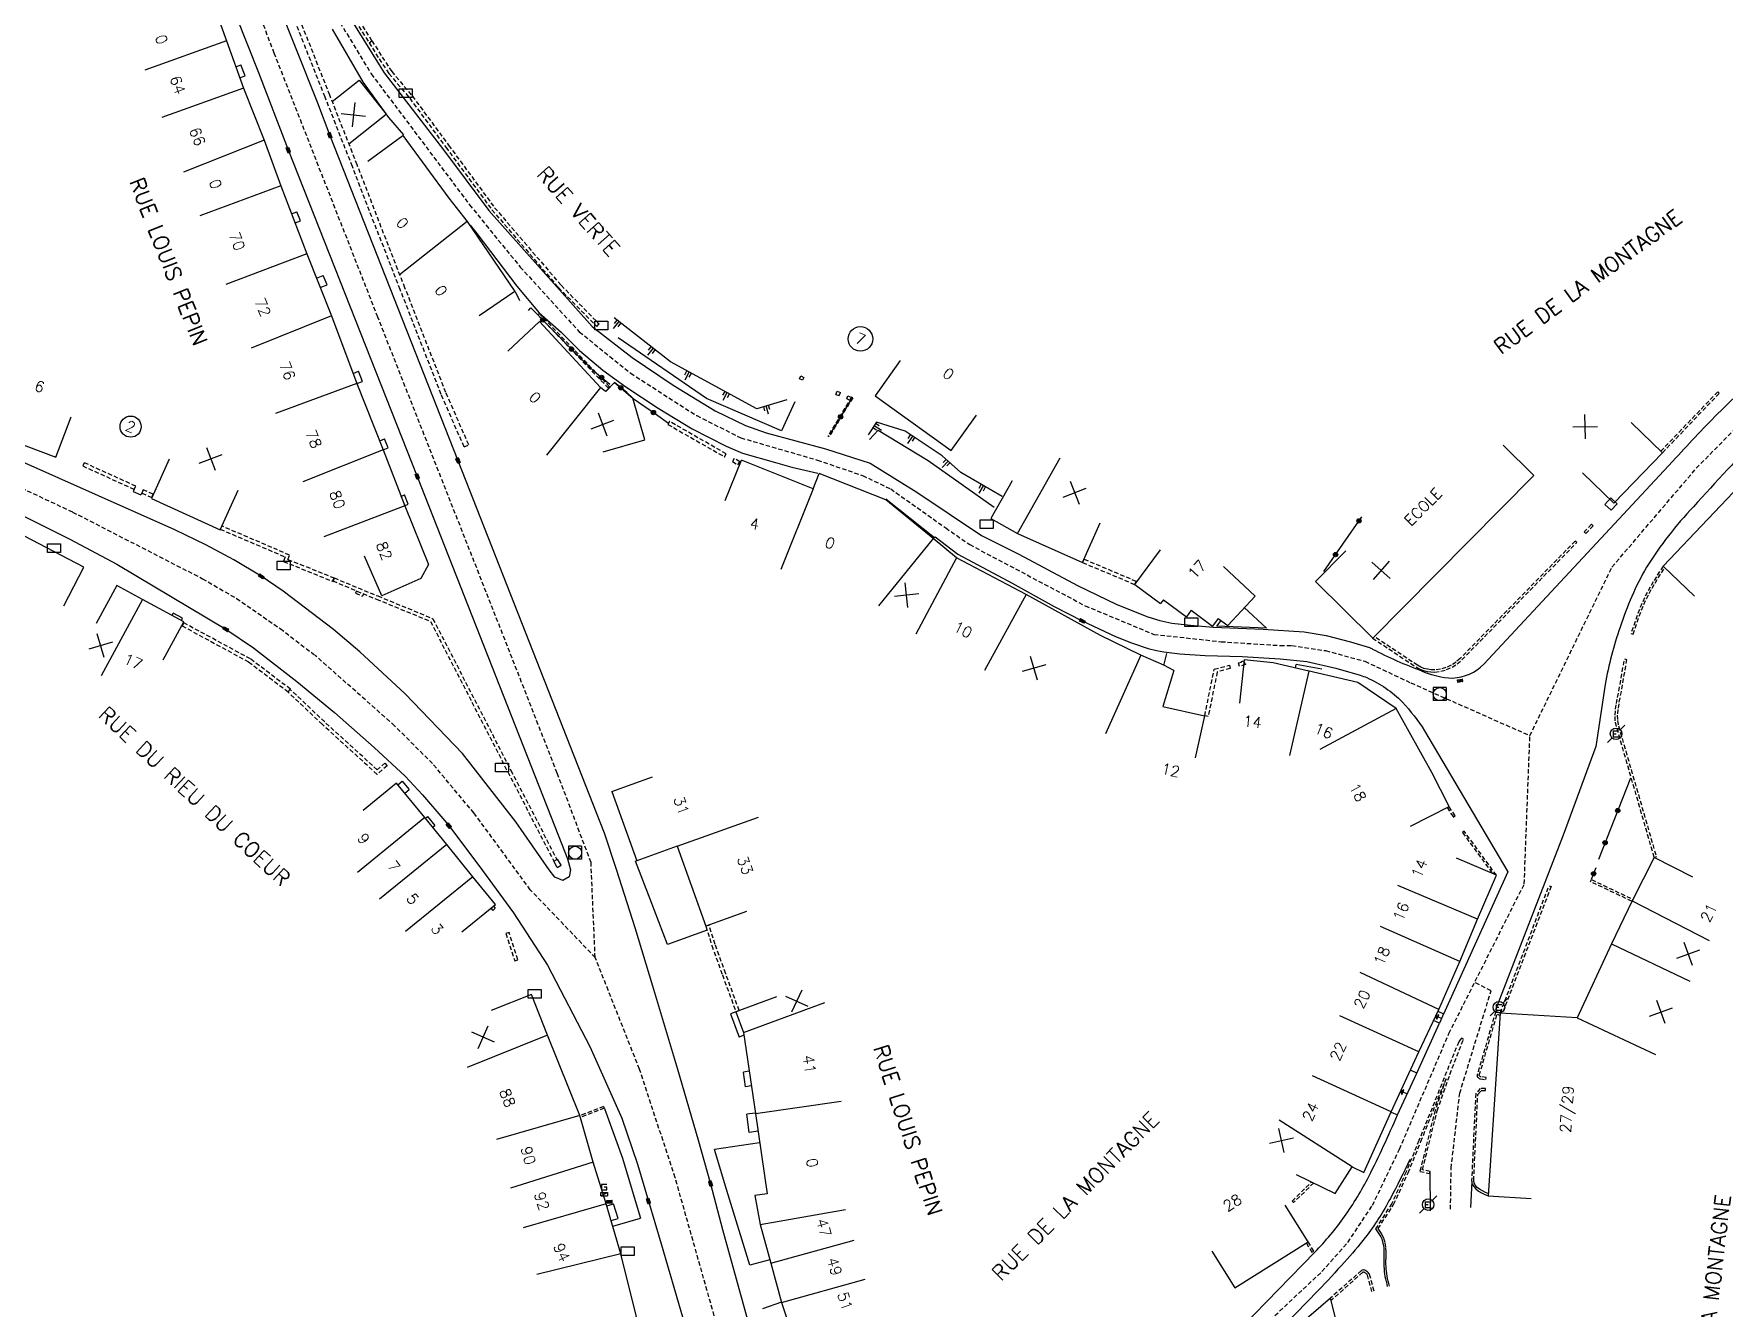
# Model space of a CAD drawing. Header units: millimetres. Extents: x 114000 to 115000, y 122000 to 123000.
# Drawn here: x 114135.5 to 114330.6, y 122092.6 to 122239.7 of the extents above; entities that cross this region are included whole.
import ezdxf
from ezdxf.enums import TextEntityAlignment as Align

# ---------------------------------------------------------------- set-up
doc = ezdxf.new("R2010")
doc.units = ezdxf.units.MM
doc.linetypes.add('DASHED', pattern=[0.75, 0.5, -0.25])
doc.layers.get('0').update_dxf_attribs({"linetype": 'CONTINUOUS'})
for name, color, linetype in [('W0001', 6, 'DASHED'), ('W0008', 7, 'CONTINUOUS'), ('W0100', 7, 'CONTINUOUS'), ('W0105', 7, 'CONTINUOUS'), ('W0112', 1, 'DASHED'), ('W0211', 2, 'CONTINUOUS'), ('W0322', 7, 'CONTINUOUS'), ('W0400', 7, 'CONTINUOUS'), ('W0420', 7, 'CONTINUOUS'), ('W0432', 7, 'CONTINUOUS'), ('W0471', 7, 'CONTINUOUS'), ('W0984', 7, 'CONTINUOUS'), ('W0989', 7, 'CONTINUOUS'), ('W0991', 7, 'CONTINUOUS'), ('W1102', 7, 'CONTINUOUS'), ('W1471', 7, 'CONTINUOUS')]:
    doc.layers.add(name, color=color, linetype=linetype)
doc.styles.get("Standard").update_dxf_attribs({"font": 'romans.shx', "width": 0.85})

# ---------------------------------------------------------------- blocks, each defined once
blk = doc.blocks.new('T471')
for p, q in [((-0.333334, 0.333334), (-0.333334, -0.333334)), ((-0.333334, 0.333334), (0.333334, 0.333334)), ((-0.333334, 0), (0, 0)), ((0.500001, 0.500001), (1.000002, 1.000002)), ((-0.500001, -0.500001), (-1.000002, -1.000002)), ((-0.333334, -0.333334), (0.333334, -0.333334))]:
    blk.add_line(p, q)
blk.add_ellipse((0, 0), major_axis=(0.471405, 0.471405), ratio=1, start_param=5.4977871438, end_param=11.780972451)
blk = doc.blocks.new('T420')
for p, q in [((0.75, 0.75), (-0.75, 0.75)), ((-0.75, 0.75), (-0.75, -0.75)), ((0.75, 0.75), (0.75, -0.75)), ((0.75, -0.75), (-0.75, -0.75))]:
    blk.add_line(p, q)
blk.add_ellipse((0, 0), major_axis=(-0.53, 0.53), ratio=1, start_param=3.926991, end_param=10.210176)
blk = doc.blocks.new('T400')
for p, q in [((-0.15, 0.3), (0.15, 0.3)), ((-0.15, -0.25), (-0.15, 0.3)), ((-0.15, 0.15), (0.15, 0.15)), ((-0.15, 0), (0.15, 0)), ((0.15, 0.3), (0.15, -0.25)), ((-0.15, -0.15), (0.15, -0.15)), ((-0.15, -0.25), (-0.15, -0.3)), ((-0.15, -0.3), (0.15, -0.3)), ((0.15, -0.3), (0.15, -0.25))]:
    blk.add_line(p, q)
blk = doc.blocks.new('t112o')
at = {"color": 0, "linetype": 'Continuous'}
for p, q in [((-0.5, 0.5), (0.5, 0.5)), ((-0.5, -0.5), (-0.5, 0.5)), ((0.5, 0.5), (0.5, -0.5)), ((0.5, -0.5), (-0.5, -0.5))]:
    blk.add_line(p, q, dxfattribs=at)
blk = doc.blocks.new('t322o')
at = {"color": 0, "linetype": 'Continuous'}
for radius in [0.25, 0.15]:
    blk.add_circle((0, 0), radius, dxfattribs=at)
blk = doc.blocks.new('t991o')
at = {"color": 0, "linetype": 'Continuous'}
for p, q in [((-1, 1), (1, -1)), ((-1, -1), (1, 1))]:
    blk.add_line(p, q, dxfattribs=at)
blk = doc.blocks.new('T1471')
at = {"color": 0, "linetype": 'Continuous', "flags": 128}
blk.add_lwpolyline([(-0.75, -0.5), (-0.75, 0.5), (0.75, 0.5), (0.75, -0.5), (-0.75, -0.5)], dxfattribs=at)
blk = doc.blocks.new('T432')
for p, q in [((-0.4, 0.2), (0.4, 0.2)), ((-0.4, -0.2), (-0.4, 0.2)), ((-0.4, -0.2), (0.4, 0.2)), ((0.3, 1.1), (-0.3, 1.1)), ((-0.3, 1.1), (-0.3, 0.5)), ((-0.3, 0.5), (0.3, 0.5)), ((0.3, 0.8), (0, 0.8)), ((0.3, 0.5), (0.3, 0.8)), ((0.4, 0.2), (0.4, -0.2)), ((-0.4, -0.2), (0.4, -0.2))]:
    blk.add_line(p, q)
blk = doc.blocks.new('t211o')
at = {"color": 0, "linetype": 'Continuous'}
for p, q in [((-0.29, 0.5), (-0.29, 0)), ((0, 1), (0, 0)), ((0.29, 0.5), (0.29, 0))]:
    blk.add_line(p, q, dxfattribs=at)

msp = doc.modelspace()

# ---------------------------------------------------------------- linework, layer by layer
at = {"layer": 'W0001'}
for points in [[(114156.07, 122258.11), (114161.73, 122255.25), (114165.58, 122249.21), (114170.43, 122241.66), (114174.43, 122235.08), (114178.5, 122229.67), (114185.78, 122219.97), (114191.63, 122212.79), (114198.45, 122205.31), (114204.38, 122200.52), (114212, 122195.63), (114217.09, 122193.07), (114225.94, 122190.5), (114231.15, 122188.72), (114234.4, 122187.17), (114240.76, 122182.67), (114243.52, 122180.74), (114256.85, 122173.68), (114264.79, 122170.37), (114272.54, 122169.53), (114279.37, 122169.09), (114280.71, 122169.09), (114284.61, 122168.5), (114289.15, 122167.27)], [(114220.26, 122062.36), (114219.39, 122070.34), (114217.09, 122080.87), (114209.52, 122107.63), (114205.4, 122120.17), (114200.28, 122133.06), (114199.8, 122144.04), (114195.9, 122154.36), (114187.7, 122175.25), (114175.19, 122207), (114163.23, 122237.48), (114157.21, 122253.26)], [(114099.27, 122205.89), (114106.08, 122202.09), (114110.72, 122198.57), (114115.65, 122195.96), (114125.9, 122191.12), (114139.94, 122184.5), (114154.95, 122176.8), (114158.87, 122174.52), (114163.92, 122171.04), (114167.96, 122167.94)], [(114211.72, 122039.18), (114221.4, 122045.25), (114226.97, 122054.64), (114231.77, 122057.23), (114243.71, 122060.21), (114247.73, 122061.77), (114251.88, 122064.76), (114255.9, 122068.78), (114276.02, 122089.14), (114284.19, 122096.8), (114287.18, 122100.17), (114290.03, 122104.45), (114293.15, 122110.94), (114298.86, 122124.3), (114307.55, 122141.55), (114308.2, 122158.68), (114317.68, 122178.14), (114327.41, 122189.55), (114335.45, 122197.73)], [(114200.28, 122133.06), (114192.79, 122140.88), (114186.29, 122149.75), (114181.49, 122155.46), (114177.12, 122159.82), (114167.96, 122167.94)], [(114289.15, 122167.27), (114294.45, 122164.77), (114308.2, 122158.68)], [(114299.04, 122104), (114299.11, 122108.74), (114300.1, 122117.39), (114303.72, 122129.22), (114301.82, 122130.18)]]:
    msp.add_lwpolyline(points, dxfattribs=at)
at = {"layer": 'W0008'}
for p, q in [((114287.5, 122169.51), (114289.68, 122168.86)), ((114282.45, 122167.24), (114285.79, 122166.47)), ((114285.79, 122166.47), (114288.61, 122165.67))]:
    msp.add_line(p, q, dxfattribs=at)
for points in [[(114161.04, 122254), (114160.51, 122254.73), (114159.85, 122254.78), (114159.38, 122254.63), (114163.07, 122244.71), (114168.21, 122231.74), (114169.64, 122227.99), (114184.44, 122190.44), (114201.32, 122147.46), (114202.69, 122143.27), (114204.86, 122136.54), (114206.91, 122129.79), (114209.77, 122120.18), (114212.12, 122112.12), (114213.6, 122106.93), (114214.99, 122101.66), (114219.53, 122085.25), (114223, 122072.5), (114225.25, 122064.32)], [(114156.34, 122248.08), (114161.41, 122235.24), (114164.84, 122226.31), (114179.74, 122188.62), (114196.04, 122147.1), (114197.07, 122144.44), (114197.43, 122143.2), (114197.26, 122142.37), (114196.54, 122141.97), (114195.61, 122142.35), (114194.96, 122143.19), (114191.12, 122148.74), (114184.98, 122156.6), (114178.33, 122163.49), (114173.1, 122168.35), (114170.06, 122170.93)], [(114172.19, 122241.2), (114175.33, 122236.14), (114175.9, 122235.22), (114182.76, 122226.31), (114188.01, 122219.32), (114199.94, 122205.92), (114204.54, 122202.34), (114209.28, 122199.14), (114214.15, 122196.18), (114217.65, 122194.5), (114220.03, 122193.65), (114226.86, 122191.79), (114232.04, 122190.15), (114237.42, 122186.79), (114244.88, 122181.79), (114249.21, 122179.63), (114255.97, 122176.02), (114260.52, 122173.81), (114264.1, 122172.4), (114265.48, 122171.96), (114266.87, 122171.68), (114269, 122171.45), (114271.62, 122171.22)], [(114170.06, 122170.93), (114164.26, 122175.37), (114161.72, 122177.08), (114158.58, 122178.97), (114155.34, 122180.71), (114151.75, 122182.43), (114116.13, 122198.3), (114114.25, 122199.16), (114113.53, 122199.57), (114112.53, 122200.26), (114110.6, 122202.01), (114109.31, 122203.55), (114108.21, 122205.37), (114107.58, 122207.34), (114107.49, 122209.22), (114107.74, 122211.68), (114108.78, 122215.79), (114109.26, 122217.46), (114112.5, 122224.53), (114114.71, 122229.23), (114114.91, 122229.71), (114115.37, 122230.96), (114117.18, 122235.88), (114118.38, 122240.35)], [(114169.9, 122240.24), (114173.48, 122234.08), (114176.43, 122230.05), (114178.16, 122228.04)], [(114185.85, 122217.61), (114186.6, 122216.65), (114191.25, 122210.58), (114193.8, 122207.5), (114196.34, 122205.25), (114198.46, 122203.16), (114201.18, 122200.9), (114203.82, 122198.96), (114207.56, 122196.51), (114211.48, 122194.1), (114215.39, 122192.12), (114217.29, 122191.31), (114221.1, 122190.21), (114222.98, 122189.68), (114225.97, 122188.97)], [(114106.42, 122197.94), (114139.64, 122181.36), (114145.05, 122178.49), (114157.64, 122170.98), (114160.82, 122168.81), (114165.85, 122164.94)], [(114233.82, 122186.04), (114239.44, 122181.57), (114239.52, 122181.63), (114242.15, 122179.63), (114248.41, 122176.3), (114253.28, 122173.59), (114256.51, 122171.92), (114260.34, 122170.12), (114262.21, 122169.38), (114264.13, 122168.73), (114265.09, 122168.5), (114265.94, 122168.34), (114267.8, 122168.11), (114270.72, 122167.93), (114274.98, 122167.81)], [(114271.62, 122171.22), (114277.4, 122170.96), (114282.13, 122170.68), (114284.69, 122170.25), (114287.5, 122169.51)], [(114274.98, 122167.81), (114279.35, 122167.54), (114282.45, 122167.24)], [(114165.85, 122164.94), (114170.18, 122161.37), (114174.75, 122157.32), (114178.33, 122154.01), (114180.35, 122151.84), (114182.91, 122148.86), (114183.39, 122148.3), (114187.27, 122143.11), (114190.85, 122138.22), (114194.76, 122132.18), (114199.68, 122122.79), (114203.35, 122114.5), (114205.15, 122109.21), (114206.42, 122104.94), (114207.91, 122099.99), (114211.16, 122088.79), (114213.69, 122080.03), (114215.15, 122073.2), (114215.67, 122066.32), (114215.41, 122061.43), (114215.39, 122060.44)]]:
    msp.add_lwpolyline(points, dxfattribs=at)
at = {"layer": 'W0008', "flags": 128}
for points in [[(114289.68, 122168.86, 0.001795), (114290.02, 122168.68, 0.0295), (114295.7, 122166.16, 0.0978), (114299.28, 122165.33, 0.1917), (114302.87, 122166.94), (114324.71, 122190.38, -0.0101), (114329.9, 122195.87, -0.0263), (114336.18, 122201.43, -0.016), (114345.87, 122208.53), (114358.71, 122217.04, -0.0056), (114365.11, 122221.03, -0.0117), (114369.95, 122223.8), (114372.17, 122225.01), (114378.73, 122228.97), (114383.61, 122231.68, 0.1279), (114385.39, 122233.34, 0.087916), (114386.15, 122235.84), (114385.51, 122240.18, 0.035)], [(114334.99, 122193.62, 0.007), (114327.08, 122185.11, 0.0483), (114321.68, 122178.14, 0.0524), (114318.61, 122171.2, 0.0433), (114316.91, 122164.6), (114315.8, 122157.43), (114312.06, 122147.17), (114304.24, 122127.02)], [(114288.61, 122165.67, -0.006844), (114289.36, 122165.38, -0.0934), (114293.48, 122162.56, -0.0446), (114296.03, 122159.24), (114305.67, 122142.94), (114298.24, 122126.51)], [(114244.63, 122063.2), (114244.89, 122062.92, 0.0317), (114251.26, 122067.09, 0.0295), (114255.3, 122070.73), (114258.01, 122073.44), (114274.97, 122090.4), (114283.37, 122099.04, 0.0386), (114286.81, 122103.15, 0.0339), (114289.6, 122107.78, 0.017474), (114292.9, 122114.88)], [(114294.32, 122109.72, -0.0135), (114292.09, 122105.24, -0.0396), (114289.2, 122100.73, -0.0187), (114286.79, 122097.89, -0.0108), (114283.74, 122094.6), (114278.64, 122089.34)]]:
    msp.add_lwpolyline(points, format="xyb", dxfattribs=at)
for points in [[(114295.13, 122119.72), (114297.76, 122125.47)], [(114296.71, 122103.8), (114296.67, 122108.36)], [(114301.48, 122107.18), (114301.36, 122104.19)]]:
    msp.add_lwpolyline(points, dxfattribs=at)
at = {"layer": 'W0100'}
for p, q in [((114169.93, 122231.89), (114173.02, 122234.36)), ((114173.02, 122234.36), (114176.13, 122230.45)), ((114171.84, 122227.03), (114176.13, 122230.45)), ((114174.05, 122225.03), (114178.09, 122227.98)), ((114201.2, 122191.47), (114206.01, 122192.84)), ((114215.3, 122185.84), (114217.16, 122190.49)), ((114225.45, 122187.17), (114217.16, 122190.49)), ((114225.45, 122187.17), (114226.16, 122188.96)), ((114262.6, 122176.13), (114265.57, 122180.15)), ((114276.47, 122174.8), (114272.81, 122178.21)), ((114262.6, 122176.13), (114265.57, 122173.93)), ((114265.9, 122174.38), (114265.57, 122173.93)), ((114265.9, 122174.38), (114268.56, 122172.41)), ((114269.1, 122173.15), (114268.56, 122172.41)), ((114269.1, 122173.15), (114271.55, 122171.33)), ((114293.57, 122173.49), (114290.07, 122169.92)), ((114272.21, 122172.22), (114271.55, 122171.33)), ((114202.21, 122152.24), (114206.91, 122153.93)), ((114202.21, 122152.24), (114205.09, 122144.23)), ((114209.74, 122145.9), (114205.09, 122144.23)), ((114209.74, 122145.9), (114213.05, 122136.68)), ((114217.76, 122138.38), (114213.05, 122136.68))]:
    msp.add_line(p, q, dxfattribs=at)
for points in [[(114151.2, 122242.26), (114155.9, 122243.95), (114157.7, 122238.92), (114159.67, 122233.43), (114162.05, 122227.45), (114164, 122222.16), (114166.98, 122214.33), (114169.85, 122207.15), (114172.76, 122199.36), (114175.81, 122191.68), (114178.29, 122185.21), (114181.04, 122178.45), (114180.16, 122176.81), (114175.65, 122174.83), (114173.64, 122179.41)], [(114178.09, 122227.98), (114183.39, 122220.75), (114185.52, 122218.05), (114191.02, 122209.97), (114186.89, 122207.15)], [(114206.01, 122192.84), (114204.63, 122197.65), (114204.62, 122197.65), (114203.92, 122198.31), (114202.52, 122199.47), (114201.47, 122198.42), (114200.89, 122198.88), (114193.85, 122206.49), (114190.18, 122203.09)], [(114116.82, 122204.31), (114114.99, 122199.66), (114124.42, 122195.94), (114129.32, 122194.1), (114138, 122190.82), (114139.77, 122195.49)], [(114235.5, 122201.99), (114232.59, 122197.92), (114241.39, 122191.61), (114244.3, 122195.67)], [(114151.1, 122190.61), (114149.04, 122186.05), (114156.99, 122182.46), (114159.05, 122187.02)], [(114267.09, 122166.22), (114265.95, 122166.8), (114263.3, 122167.99), (114258.62, 122170.23), (114250.05, 122174.96), (114242, 122179.22), (114239.29, 122181.43), (114233.83, 122185.89), (114226.16, 122188.96)], [(114248.43, 122188.11), (114245.98, 122183.75), (114249.03, 122182.03), (114256.54, 122178.67), (114258.58, 122183.24)], [(114138.95, 122173.68), (114141.26, 122178.12), (114133.51, 122182.16), (114131.19, 122177.73)], [(114286.95, 122180.02), (114283.44, 122176.46), (114290.07, 122169.92)], [(114150.41, 122167.43), (114152.78, 122171.84), (114148.01, 122174.41), (114145.07, 122176.01), (114142.67, 122171.63)], [(114272.21, 122172.22), (114273.31, 122171.4), (114276.47, 122174.8)], [(114282.68, 122166.13), (114278.57, 122167.07), (114275.2, 122167.42), (114274.69, 122162.44)], [(114267.08, 122166.22), (114265.84, 122162.05), (114270.64, 122160.98), (114269.55, 122156.1)], [(114184.9, 122136.01), (114188.78, 122139.17), (114186.16, 122142.39), (114183.15, 122146.1), (114180.6, 122149.22), (114177.36, 122153.19), (114173.48, 122150.04)], [(114201.95, 122083.39), (114206.8, 122084.6), (114203.23, 122098.86), (114201.55, 122104.63), (114200.05, 122109.42), (114198.51, 122114.81), (114194.79, 122124.1), (114192.94, 122128.77), (114188.29, 122126.93)], [(114221.22, 122128.52), (114216.53, 122126.79), (114217.42, 122124.4), (114218.78, 122115.05), (114220.12, 122105.79)], [(114297.57, 122126.86), (114298.23, 122126.54), (114297.75, 122125.47), (114297.06, 122125.79)], [(114297.99, 122126.01), (114297.32, 122126.32), (114297.45, 122125.95), (114297.69, 122126.46), (114297.32, 122126.32)], [(114292.19, 122115.21), (114292.9, 122114.88), (114295.13, 122119.72), (114294.4, 122120.05)], [(114294.01, 122117.3), (114293.29, 122117.63), (114293.43, 122117.26), (114293.66, 122117.77), (114293.29, 122117.63)], [(114220.12, 122105.79), (114218.73, 122105.58), (114219.32, 122102.22), (114220.55, 122097.78), (114221.8, 122093.24), (114223.19, 122089.08), (114224.45, 122085.36), (114227.09, 122077.4)]]:
    msp.add_lwpolyline(points, dxfattribs=at)
at = {"layer": 'W0100', "flags": 128}
for points in [[(114401.77, 122193.16), (114405.59, 122196.39), (114403.9, 122198.39), (114396.36, 122205.22), (114390.87, 122213.9), (114389.18, 122216.91), (114387.36, 122220.15), (114385.53, 122223.46), (114383.91, 122223.6), (114365.64, 122213.45), (114356.77, 122208.46), (114348.28, 122202.52), (114343.59, 122199.3), (114340.69, 122197.31), (114341.12, 122196.68), (114336.44, 122193.47), (114333.16, 122190.12), (114333.92, 122189.11), (114323.59, 122178.25), (114327.21, 122174.8)], [(114314.29, 122189.02), (114317.88, 122185.54), (114323.5, 122191.34), (114319.9, 122194.82)], [(114293.57, 122173.49), (114308.65, 122188.72), (114305.1, 122192.24)], [(114294.41, 122148.22), (114298.87, 122150.48), (114296.87, 122154.44), (114292.76, 122161.83), (114288.32, 122164.8), (114282.55, 122166.17)], [(114281.23, 122108.02), (114285.72, 122105.81), (114287.68, 122108.89), (114289.02, 122108.24), (114292.2, 122115.24), (114295.36, 122122.18), (114297.67, 122127.07), (114300.1, 122132.61), (114302.17, 122137.47), (114304.34, 122142.56), (114299.74, 122144.52)], [(114327.01, 122142.34), (114322.56, 122144.62), (114319.99, 122139.59), (114317.64, 122134.64), (114313.64, 122126.08), (114304.76, 122126.65), (114303.37, 122105.54), (114308.36, 122105.22)], [(114271.47, 122099.14), (114274.13, 122094.9), (114282.6, 122100.23), (114279.94, 122104.46)], [(114286.04, 122085.84), (114285.92, 122090.84), (114285.17, 122093.73), (114279.07, 122088.45), (114273.69, 122083.13), (114277.2, 122079.57)]]:
    msp.add_lwpolyline(points, dxfattribs=at)
at = {"layer": 'W0105'}
for p, q in [((114158.78, 122235.92), (114159.37, 122236.14)), ((114159.86, 122234.87), (114159.37, 122236.14)), ((114159.23, 122234.64), (114159.86, 122234.87)), ((114165.23, 122218.92), (114165.85, 122219.16)), ((114165.63, 122217.88), (114166.27, 122218.13)), ((114166.27, 122218.13), (114165.85, 122219.16)), ((114168.11, 122211.51), (114168.89, 122211.82)), ((114169.34, 122210.74), (114168.89, 122211.82)), ((114168.54, 122210.42), (114169.34, 122210.74)), ((114172.33, 122200.51), (114172.97, 122200.75)), ((114173.4, 122199.59), (114172.97, 122200.75)), ((114172.76, 122199.35), (114173.4, 122199.59)), ((114175.4, 122192.72), (114175.96, 122192.95)), ((114176.39, 122191.92), (114175.96, 122192.95)), ((114175.81, 122191.69), (114176.39, 122191.92)), ((114147.04, 122187.14), (114146.92, 122186.87)), ((114146.92, 122186.87), (114147.84, 122186.48)), ((114147.95, 122186.72), (114147.84, 122186.48)), ((114177.85, 122186.3), (114178.27, 122186.47)), ((114178.68, 122185.39), (114178.27, 122186.47)), ((114178.28, 122185.23), (114178.68, 122185.39)), ((114151.44, 122172.56), (114151.57, 122172.81)), ((114152.65, 122172.24), (114151.57, 122172.81)), ((114275.23, 122173.47), (114277.79, 122171.09)), ((114152.51, 122171.98), (114152.65, 122172.24)), ((114272.52, 122171.99), (114272.03, 122171.32)), ((114277.79, 122171.09), (114272.03, 122171.32)), ((114265.95, 122166.79), (114266.29, 122168.18)), ((114281.12, 122166.49), (114281.21, 122166.89)), ((114284.18, 122166.34), (114281.21, 122166.89)), ((114177.5, 122153.01), (114178.01, 122153.43)), ((114178.01, 122153.43), (114178.8, 122152.46)), ((114178.29, 122152.05), (114178.8, 122152.46)), ((114180.67, 122149.13), (114180.92, 122149.33)), ((114180.92, 122149.33), (114181.77, 122148.32)), ((114181.51, 122148.1), (114181.77, 122148.32)), ((114195.89, 122143.45), (114195.51, 122144.2)), ((114195.86, 122144.38), (114195.95, 122144.4)), ((114195.89, 122143.45), (114196.36, 122143.74)), ((114196.36, 122143.74), (114195.95, 122144.4)), ((114205.09, 122144.23), (114204.93, 122144.17)), ((114213.22, 122136.21), (114208.64, 122134.56)), ((114216.53, 122126.8), (114215.92, 122126.57)), ((114215.92, 122126.57), (114216.89, 122123.88)), ((114217.46, 122124.09), (114216.89, 122123.88)), ((114218.07, 122119.93), (114217.39, 122119.83)), ((114217.62, 122118.14), (114217.39, 122119.83)), ((114218.31, 122118.24), (114217.62, 122118.14)), ((114218.77, 122115.1), (114217.79, 122114.96)), ((114218.07, 122112.86), (114217.79, 122114.96)), ((114219.08, 122113), (114218.07, 122112.86)), ((114219.27, 122111.67), (114214.07, 122110.91)), ((114201.63, 122104.38), (114202.41, 122104.6)), ((114202.93, 122102.93), (114202.41, 122104.6)), ((114202.12, 122102.69), (114202.93, 122102.93)), ((114202.32, 122102.02), (114205.51, 122102.95)), ((114220.44, 122098.16), (114218.14, 122097.52)), ((114221.79, 122093.25), (114219.59, 122092.51))]:
    msp.add_line(p, q, dxfattribs=at)
for points in [[(114208.64, 122134.56), (114206.63, 122139.78), (114204.93, 122144.17)], [(114201.36, 122115.64), (114203.44, 122109.9), (114204.66, 122105.77), (114205.51, 122102.95)], [(114218.14, 122097.52), (114215.5, 122106.16), (114214.07, 122110.91)]]:
    msp.add_lwpolyline(points, dxfattribs=at)
at = {"layer": 'W0112'}
for p, q in [((114169.42, 122246.29), (114174.17, 122238.69)), ((114193.67, 122207.26), (114193.8, 122207.43)), ((114201.82, 122198.8), (114193.67, 122207.26)), ((114200.46, 122205.93), (114200.74, 122206.23)), ((114224.22, 122199.72), (114223.86, 122199.89)), ((114224.37, 122200.05), (114224.22, 122199.72)), ((114228.08, 122198.08), (114228.23, 122198.45)), ((114228.08, 122198.08), (114228.44, 122197.94)), ((114228.23, 122198.45), (114228.59, 122198.31)), ((114228.44, 122197.94), (114228.59, 122198.31)), ((114229.32, 122197.56), (114229.46, 122197.93)), ((114229.87, 122197.77), (114227.16, 122193.28)), ((114229.66, 122197.42), (114229.32, 122197.56)), ((114230.01, 122197.69), (114229.87, 122197.77)), ((114208.88, 122194.96), (114208.68, 122194.62)), ((114215.4, 122191.22), (114208.88, 122194.96)), ((114185.15, 122192.02), (114185.68, 122192.25)), ((114216.33, 122190.69), (114216.13, 122190.34)), ((114216.97, 122190.31), (114216.33, 122190.69)), ((114141.11, 122189.82), (114147.06, 122187.13)), ((114147.06, 122187.13), (114147.23, 122187.49)), ((114147.95, 122186.68), (114149.1, 122186.19)), ((114149.1, 122186.19), (114149.25, 122186.56)), ((114164.29, 122178.79), (114170.03, 122176.48)), ((114256.54, 122178.67), (114262.6, 122176.12)), ((114170.01, 122176.54), (114170.16, 122176.9)), ((114262.6, 122176.12), (114262.76, 122176.49)), ((114172.71, 122175.4), (114172.6, 122175.13)), ((114172.6, 122175.13), (114173.42, 122174.78)), ((114173.53, 122175.06), (114173.42, 122174.78)), ((114160.48, 122167.54), (114152.77, 122171.71)), ((114165.1, 122164.04), (114160.48, 122167.54)), ((114271.76, 122166.35), (114273.5, 122166.81)), ((114274.9, 122167.23), (114275.13, 122167.33)), ((114270.66, 122160.98), (114271.76, 122166.35)), ((114164.81, 122163.73), (114165.08, 122164.02)), ((114176.01, 122155.51), (114176.27, 122155.2)), ((114195.51, 122144.2), (114195.86, 122144.38)), ((114188.25, 122138.74), (114188.46, 122138.5)), ((114188.46, 122138.5), (114188.75, 122138.75)), ((114188.55, 122138.98), (114188.75, 122138.75)), ((114190.35, 122135.96), (114189.97, 122135.84)), ((114191.37, 122132.81), (114190.35, 122135.96)), ((114214.97, 122131.05), (114216.53, 122126.79)), ((114201.25, 122115.85), (114198.51, 122114.81))]:
    msp.add_line(p, q, dxfattribs=at)
for points in [[(114174.17, 122238.69), (114174.51, 122238.91), (114169.76, 122246.5), (114165.44, 122253.61), (114162.55, 122257.87), (114161.83, 122259.56), (114160.86, 122263.24), (114161.16, 122265.54), (114162.57, 122269.41)], [(114185.68, 122192.25), (114183.04, 122198.31), (114178.32, 122210.39), (114175.31, 122218.08), (114172.8, 122224.6), (114169.64, 122232.63), (114165.58, 122242.9)], [(114185.15, 122192.02), (114182.5, 122198.09), (114177.77, 122210.18), (114174.77, 122217.87), (114172.25, 122224.38), (114169.09, 122232.42), (114165.24, 122242.17)], [(114174.51, 122238.91), (114175.69, 122237.04), (114176.79, 122235.36), (114179.18, 122232.52), (114183.36, 122226.85), (114188.67, 122219.64), (114196.35, 122210.68), (114200.52, 122206.43), (114200.74, 122206.23)], [(114174.17, 122238.69), (114175.35, 122236.82), (114176.47, 122235.12), (114178.87, 122232.27), (114183.04, 122226.62), (114188.36, 122219.4), (114196.05, 122210.41), (114200.24, 122206.15), (114200.46, 122205.93)], [(114201.82, 122198.8), (114201.95, 122198.97), (114193.8, 122207.43)], [(114223.86, 122199.89), (114224.01, 122200.22), (114224.37, 122200.05)], [(114229.46, 122197.93), (114229.84, 122197.78), (114229.79, 122197.64)], [(114323.5, 122191.34), (114330.07, 122198.21), (114329.89, 122198.38), (114323.31, 122191.52)], [(114230.01, 122197.69), (114227.3, 122193.2), (114227.16, 122193.28)], [(114208.68, 122194.62), (114215.2, 122190.88), (114215.4, 122191.22)], [(114147.23, 122187.49), (114141.28, 122190.19), (114141.11, 122189.82)], [(114216.13, 122190.34), (114216.76, 122189.96), (114216.97, 122190.31)], [(114149.25, 122186.56), (114148.1, 122187.05), (114147.95, 122186.68)], [(114165, 122179.53), (114157.16, 122182.89), (114157, 122182.52)], [(114157, 122182.52), (114164.49, 122179.31), (114164.29, 122178.79)], [(114290.04, 122169.94), (114295.1, 122166.58), (114295.49, 122166.37), (114295.9, 122166.21), (114296.33, 122166.09), (114296.77, 122166.03), (114297.22, 122166.02), (114297.92, 122166.11), (114298.59, 122166.3), (114299.23, 122166.59), (114299.82, 122166.97), (114300.34, 122167.42), (114313.61, 122180.97), (114313.43, 122181.15), (114300.16, 122167.6), (114299.67, 122167.17), (114299.11, 122166.81), (114298.51, 122166.53), (114297.87, 122166.35), (114297.21, 122166.27), (114296.79, 122166.28), (114296.38, 122166.34), (114295.97, 122166.44), (114295.59, 122166.59), (114295.23, 122166.8), (114290.22, 122170.12)], [(114170.03, 122176.48), (114170.18, 122176.85), (114164.8, 122179.01), (114165, 122179.53)], [(114262.76, 122176.49), (114256.69, 122179.04), (114256.54, 122178.67)], [(114170.01, 122176.54), (114170.01, 122176.54), (114175.02, 122174.44), (114181.26, 122171.87), (114190.19, 122154.49), (114195.51, 122144.2)], [(114170.16, 122176.9), (114175.17, 122174.81), (114181.55, 122172.18), (114190.55, 122154.67), (114195.86, 122144.38)], [(114323.59, 122178.25), (114323.18, 122177.62), (114322.8, 122177.03), (114322.44, 122176.43), (114322.09, 122175.83), (114321.75, 122175.22), (114321.44, 122174.6), (114321.13, 122173.93), (114320.85, 122173.25), (114320.59, 122172.56), (114320.34, 122171.86), (114320.11, 122171.16), (114319.87, 122170.46), (114320.11, 122170.38), (114320.34, 122171.08), (114320.58, 122171.78), (114320.82, 122172.47), (114321.08, 122173.16), (114321.36, 122173.83), (114321.66, 122174.49), (114321.97, 122175.1), (114322.3, 122175.71), (114322.65, 122176.3), (114323.02, 122176.9), (114323.39, 122177.49), (114323.77, 122178.08)], [(114152.77, 122171.71), (114152.58, 122171.36), (114160.26, 122167.2)], [(114160.26, 122167.2), (114164.85, 122163.73), (114165.1, 122164.04)], [(114273.5, 122166.81), (114273.6, 122166.43), (114272.1, 122166.03)], [(114274.55, 122167.07), (114274.91, 122167.18), (114274.9, 122167.23)], [(114275.37, 122166.9), (114274.67, 122166.68), (114274.55, 122167.07)], [(114275.13, 122167.33), (114275.29, 122166.96), (114275.35, 122166.99), (114275.37, 122166.9)], [(114272.1, 122166.03), (114271.05, 122160.9), (114270.66, 122160.98)], [(114176.27, 122155.2), (114175.1, 122154.21), (114168.78, 122159.97), (114164.81, 122163.73)], [(114176.01, 122155.51), (114175.11, 122154.74), (114169.05, 122160.26), (114165.08, 122164.02), (114165.08, 122164.02), (114165.08, 122164.02)], [(114298.64, 122150.37), (114299.36, 122149.27), (114299.57, 122149.41), (114298.87, 122150.48)], [(114304.34, 122142.56), (114300.62, 122147.63), (114300.42, 122147.48), (114303.89, 122142.75)], [(114304.77, 122126.65), (114310.41, 122141.34), (114310.64, 122141.25), (114305.04, 122126.63)], [(114319.97, 122139.55), (114315.21, 122141.82), (114315.32, 122142.05), (114320.09, 122139.77)], [(114189.97, 122135.84), (114190.99, 122132.69), (114191.37, 122132.81)], [(114214.13, 122134.57), (114213.44, 122136.79), (114213.06, 122136.67)], [(114213.06, 122136.67), (114213.75, 122134.44), (114214.97, 122131.05)], [(114216.53, 122126.79), (114216.91, 122126.93), (114215.35, 122131.19), (114214.13, 122134.57)], [(114304.76, 122126.65), (114304.25, 122126.82), (114302.12, 122119.53), (114302.11, 122119.46), (114302.11, 122119.39), (114302.13, 122119.33), (114302.17, 122119.26), (114302.21, 122119.2), (114302.25, 122119.16), (114302.3, 122119.11), (114302.36, 122119.08), (114302.42, 122119.06), (114302.48, 122119.05), (114303.12, 122118.97), (114303.15, 122119.22), (114302.52, 122119.29), (114302.49, 122119.3), (114302.47, 122119.31), (114302.44, 122119.32), (114302.42, 122119.34), (114302.4, 122119.36), (114302.38, 122119.39), (114302.37, 122119.42), (114302.36, 122119.44), (114302.36, 122119.45), (114302.36, 122119.47), (114304.41, 122126.5), (114304.74, 122126.39)], [(114291.98, 122095.12), (114291.91, 122095.41), (114291.84, 122095.7), (114291.77, 122095.99), (114291.72, 122096.28), (114291.67, 122096.57), (114291.64, 122096.84), (114291.61, 122097.12), (114291.6, 122097.4), (114291.58, 122097.69), (114291.58, 122097.97), (114291.6, 122098.5), (114291.6, 122099.05), (114291.57, 122099.6), (114291.49, 122100.14), (114291.33, 122100.65), (114291.2, 122100.92), (114291.06, 122101.18), (114290.91, 122101.41), (114290.75, 122101.65), (114290.68, 122101.75), (114292.47, 122104.54), (114294.14, 122108.2), (114295.62, 122111.83), (114298.52, 122119.05), (114297.26, 122115.43), (114295.5, 122108.36), (114296.62, 122108.12), (114296.67, 122108.36), (114295.8, 122108.55), (114297.5, 122115.36), (114298.97, 122119.57), (114300.52, 122123.58), (114300.29, 122123.75), (114299.98, 122123.33), (114295.39, 122111.93), (114293.91, 122108.31), (114292.25, 122104.66), (114290.38, 122101.74), (114290.54, 122101.51), (114290.7, 122101.28), (114290.85, 122101.05), (114290.98, 122100.81), (114291.09, 122100.56), (114291.24, 122100.08), (114291.33, 122099.57), (114291.35, 122099.05), (114291.35, 122098.51), (114291.32, 122097.97), (114291.33, 122097.68), (114291.35, 122097.39), (114291.36, 122097.1), (114291.39, 122096.82), (114291.42, 122096.53), (114291.47, 122096.23), (114291.53, 122095.94), (114291.6, 122095.65), (114291.67, 122095.35), (114291.74, 122095.06)], [(114303.39, 122105.81), (114303.08, 122105.94), (114302.72, 122106.11), (114302.39, 122106.3), (114302.12, 122106.52), (114301.89, 122106.79), (114301.84, 122106.89), (114301.78, 122107), (114301.75, 122107.11), (114301.73, 122107.21), (114301.72, 122107.32), (114302.18, 122117.25), (114302.59, 122117.69), (114303.07, 122117.7), (114303.07, 122117.95), (114302.47, 122117.94), (114301.94, 122117.35), (114301.47, 122107.32), (114301.48, 122107.18), (114301.51, 122107.04), (114301.55, 122106.9), (114301.61, 122106.77), (114301.69, 122106.65), (114301.94, 122106.34), (114302.25, 122106.09), (114302.6, 122105.89), (114302.98, 122105.71), (114303.37, 122105.54)], [(114201.25, 122115.85), (114201.33, 122115.65), (114198.57, 122114.61)], [(114283.24, 122107.03), (114280.92, 122104.77), (114280.74, 122104.94), (114283, 122107.15)], [(114282.39, 122100.09), (114283.03, 122099.03), (114283.24, 122099.16), (114282.6, 122100.23)], [(114290.21, 122094.54), (114289.68, 122096.51), (114289.61, 122096.59), (114289.53, 122096.67), (114289.45, 122096.75), (114289.36, 122096.82), (114289.26, 122096.89), (114289.16, 122096.94), (114289.05, 122096.97), (114288.94, 122096.98), (114288.84, 122096.97), (114288.76, 122096.92), (114285.17, 122093.73)], [(114289.97, 122094.48), (114289.46, 122096.39), (114289.42, 122096.42), (114289.36, 122096.5), (114289.29, 122096.56), (114289.22, 122096.62), (114289.14, 122096.67), (114289.06, 122096.7), (114288.99, 122096.73), (114288.94, 122096.73), (114288.92, 122096.73), (114288.9, 122096.72), (114285.24, 122093.45)]]:
    msp.add_lwpolyline(points, dxfattribs=at)
for points in [[(114315.31, 122183.08), (114314.47, 122182.2), (114314.65, 122182.02), (114315.49, 122182.9)], [(114322.56, 122144.62), (114318.19, 122159.75), (114318.06, 122160.4), (114318.04, 122161.06), (114318.1, 122161.73), (114318.2, 122162.4), (114318.33, 122163.08), (114318.47, 122163.83), (114318.61, 122164.58), (114318.74, 122165.32), (114318.86, 122166.06), (114318.99, 122166.8), (114319.11, 122167.53), (114319.36, 122167.49), (114319.23, 122166.75), (114319.11, 122166.02), (114318.98, 122165.28), (114318.85, 122164.54), (114318.72, 122163.79), (114318.58, 122163.03), (114318.45, 122162.36), (114318.35, 122161.7), (114318.29, 122161.05), (114318.31, 122160.42), (114318.43, 122159.8), (114322.8, 122144.69)]]:
    msp.add_lwpolyline(points, close=True, dxfattribs=at)
at = {"layer": 'W0211'}
msp.add_line((114223.33, 122197.21), (114221.78, 122193.87), dxfattribs=at)
for points in [[(114222.42, 122197.45), (114218.96, 122196.43), (114208.96, 122201.83), (114202.46, 122206.92)], [(114221.78, 122193.87), (114213.13, 122197.62), (114202.92, 122204.63)], [(114247.27, 122186.3), (114242.48, 122189.05), (114240.36, 122191), (114236.06, 122193.84), (114232.75, 122194.87), (114231.79, 122193.4)], [(114231.96, 122192.89), (114232.94, 122193.95), (114238.71, 122190.46), (114246.33, 122185.08)]]:
    msp.add_lwpolyline(points, dxfattribs=at)
at = {"layer": 'W0322'}
for p, q in [((114191.03, 122209.97), (114191.54, 122208.94)), ((114227.4, 122193.45), (114229.98, 122197.74)), ((114284.4, 122177.63), (114288.8, 122183.96))]:
    msp.add_line(p, q, dxfattribs=at)
for points in [[(114192.57, 122207.79), (114192.84, 122208.09), (114198.01, 122202.85), (114200.01, 122200.88), (114201.96, 122199.28)], [(114201.52, 122198.42), (114202.53, 122199.46), (114204.67, 122197.6), (114207.24, 122195.83), (114208.75, 122194.77)]]:
    msp.add_lwpolyline(points, dxfattribs=at)
at = {"layer": 'W0322', "flags": 128}
for points in [[(114319.82, 122153.75), (114316.13, 122144.38)], [(114315.82, 122143.42), (114315.29, 122142.05)]]:
    msp.add_lwpolyline(points, dxfattribs=at)
at = {"layer": 'W1102'}
for p, q in [((114157.7, 122238.92), (114148.29, 122235.54)), ((114159.67, 122233.43), (114150.25, 122230.06)), ((114162.05, 122227.45), (114152.76, 122223.75)), ((114164, 122222.16), (114154.62, 122218.7)), ((114185.52, 122218.05), (114177.66, 122211.86)), ((114166.98, 122214.33), (114157.63, 122210.77)), ((114169.85, 122207.15), (114160.56, 122203.44)), ((114172.76, 122199.36), (114163.39, 122195.86)), ((114200.89, 122198.88), (114194.65, 122191.06)), ((114175.81, 122191.68), (114166.52, 122187.98)), ((114249.03, 122182.03), (114253.95, 122190.74)), ((114225.45, 122187.17), (114221.73, 122177.88)), ((114178.29, 122185.21), (114168.96, 122181.63)), ((114239.29, 122181.43), (114232.98, 122173.67)), ((114242, 122179.22), (114237.31, 122170.39)), ((114250.05, 122174.96), (114245.22, 122166.2)), ((114148.01, 122174.41), (114143.26, 122165.6)), ((114263.3, 122167.99), (114259.19, 122158.88)), ((114282.68, 122166.13), (114280.46, 122156.38)), ((114292.76, 122161.83), (114283.96, 122157.09)), ((114180.6, 122149.22), (114172.85, 122142.89)), ((114209.74, 122145.9), (114219.15, 122149.28)), ((114183.15, 122146.1), (114175.39, 122139.79)), ((114186.16, 122142.39), (114178.4, 122136.08)), ((114302.17, 122137.47), (114292.97, 122141.39)), ((114319.99, 122139.59), (114328.9, 122135.04)), ((114300.1, 122132.61), (114290.95, 122136.63)), ((114317.64, 122134.64), (114326.66, 122130.34)), ((114297.67, 122127.07), (114288.62, 122131.34)), ((114217.42, 122124.4), (114226.79, 122127.87)), ((114295.36, 122122.18), (114286.26, 122126.33)), ((114313.64, 122126.08), (114322.7, 122121.86)), ((114194.79, 122124.1), (114185.51, 122120.37)), ((114292.2, 122115.24), (114283.1, 122119.38)), ((114218.78, 122115.05), (114228.67, 122116.49)), ((114198.51, 122114.81), (114188.9, 122112.06)), ((114287.68, 122108.89), (114279.25, 122114.26)), ((114200.05, 122109.42), (114190.51, 122106.43)), ((114201.55, 122104.63), (114191.95, 122101.84)), ((114219.32, 122102.22), (114229.17, 122103.95)), ((114220.55, 122097.78), (114230.18, 122100.44)), ((114203.23, 122098.86), (114193.53, 122096.44)), ((114221.8, 122093.24), (114231.44, 122095.91))]:
    msp.add_line(p, q, dxfattribs=at)
for centre, radius in [((114230.91, 122204.49), 1.42), ((114146.64, 122194.36), 1.22)]:
    msp.add_circle(centre, radius, dxfattribs=at)

# ---------------------------------------------------------------- block references
at = {"layer": 'W0112', "rotation": 227.618897314015}
msp.add_blockref('t112o', (114317.57, 122185.42), dxfattribs=at)
at = {"layer": 'W0211'}
for p, rotation in [((114203.03, 122206.47), 141.9892242632248), ((114206.97, 122203.39), 141.9892242632248), ((114211.13, 122200.66), 151.6276858051923), ((114215.53, 122198.29), 151.6276858051923), ((114220.02, 122196.75), 196.4235533033424), ((114232.49, 122194.47), 236.8267446639265), ((114236.94, 122193.25), 146.5660412258972), ((114241.02, 122190.38), 137.3524860576528), ((114245.1, 122187.54), 150.179137023627)]:
    msp.add_blockref('t211o', p, dxfattribs=dict(at, rotation=rotation))
at = {"layer": 'W0322'}
for p, rotation in [((114194.23, 122206.69), 314.5651361553058), ((114197.56, 122203.3), 314.5651361553058), ((114201.02, 122200.05), 320.5223064809784), ((114203.23, 122198.85), 319.034794766807), ((114207.01, 122195.99), 325.4290236373179), ((114228.62, 122195.49), 58.95186821552921), ((114288.47, 122183.48), 55.18819503032951), ((114285.76, 122179.58), 55.18819503032951), ((114318.35, 122150.03), 248.5020468696569), ((114316.89, 122146.31), 248.5020468696569), ((114315.55, 122142.74), 248.5020468696569)]:
    msp.add_blockref('t322o', p, dxfattribs=dict(at, rotation=rotation))
at = {"layer": 'W0400'}
for p, rotation in [((114169.64, 122227.99), 200.8497683498733), ((114164.84, 122226.31), 21.00287800545947), ((114184.44, 122190.44), 201.5113261939204), ((114179.74, 122188.62), 21.56498307228504), ((114161.72, 122177.08), 235.9418618745075), ((114157.64, 122170.98), 59.18330534149052), ((114256.51, 122171.92), 242.6261810366149), ((114300.15, 122165.02), 99.35733436898698), ((114183.39, 122148.3), 41.20572823538199), ((114213.6, 122106.93), 195.9673482917509), ((114201.94, 122104.84), 90), ((114206.42, 122104.94), 16.65401143938088)]:
    msp.add_blockref('T400', p, dxfattribs=dict(at, rotation=rotation))
at = {"layer": 'W0420'}
for p in [(114297.8, 122163.47), (114197.96, 122145.16)]:
    msp.add_blockref('T420', p, dxfattribs=at)
at = {"layer": 'W0432'}
msp.add_blockref('T432', (114201.32, 122105.74), dxfattribs=at)
at = {"layer": 'W0471'}
for p in [(114318.15, 122158.89), (114304.63, 122127.32), (114296.46, 122104.53)]:
    msp.add_blockref('T471', p, dxfattribs=at)
at = {"layer": 'W0991'}
for p, rotation in [((114172.37, 122230.37), 308.5836809344964), ((114201.12, 122194.62), 335.9100260059242), ((114314.58, 122194.36), 45.90620926846886), ((114155.9, 122190.64), 335.7274378288077), ((114255.64, 122186.74), 335.9100260059242), ((114291.02, 122177.76), 183.7178651031063), ((114236.23, 122174.9), 140.8447964116842), ((114143.18, 122169.07), 151.2981705522317), ((114250.95, 122166.46), 151.1064019354579), ((114326.49, 122133.46), 64.5195841861799), ((114223.54, 122128.02), 290.3023242715913), ((114323.34, 122126.77), 64.98750510930063), ((114187.35, 122123.86), 111.5721669487406), ((114279.53, 122111.92), 57.51580717108169)]:
    msp.add_blockref('t991o', p, dxfattribs=dict(at, rotation=rotation))
at = {"layer": 'W1471'}
for p in [(114178.4, 122232.85), (114201.01, 122206.05), (114245.49, 122183.11), (114137.79, 122180.32), (114164.32, 122178.33), (114269.13, 122171.77), (114189.52, 122155), (114193.28, 122128.88), (114204.03, 122099.14)]:
    msp.add_blockref('T1471', p, dxfattribs=at)

# ---------------------------------------------------------------- texts
at = {"layer": 'W0984'}
msp.add_text('ECOLE', height=1.25, rotation=45.2659, dxfattribs=at).set_placement((114295.87, 122185.1), align=Align.MIDDLE)
at = {"layer": 'W0989'}
for s, rotation, p in [('RUE VERTE', 311.6882, (114198.35, 122219.24)), ('RUE LOUIS PEPIN', 291.4271, (114151.04, 122213.43)), ('RUE DE LA MONTAGNE', 36.399, (114314.9, 122211.09)), ('RUE DU RIEU DU COEUR', 317.1026, (114154.03, 122151.69)), ('RUE LOUIS PEPIN', 288.1783, (114236.41, 122113.14)), ('RUE DE LA MONTAGNE', 45.3572, (114255.72, 122105.5)), ('COUR DE LA MONTAGNE', 83.4157, (114328.9, 122091.77))]:
    msp.add_text(s, height=1.75, rotation=rotation, dxfattribs=at).set_placement(p, align=Align.MIDDLE)
at = {"layer": 'W0991'}
for s, rotation, p in [('0', 289.7464, (114150.21, 122239.07)), ('64', 289.6792, (114152.09, 122233.82)), ('66', 291.6949, (114154.35, 122227.85)), ('0', 290.2497, (114156.45, 122222.38)), ('0', 308.2361, (114178.02, 122217.86)), ('70', 290.832, (114158.94, 122215.76)), ('0', 304.2639, (114182.49, 122210.06)), ('72', 291.7996, (114161.91, 122208.14)), ('7', 337.766, (114230.91, 122204.49)), ('76', 290.4711, (114164.74, 122200.81)), ('0', 324.327, (114241.07, 122200.45)), ('6', 339.2867, (114136.14, 122199)), ('0', 314.2268, (114193.34, 122197.73)), ('2', 337.1109, (114146.64, 122194.36)), ('78', 291.6871, (114167.78, 122192.93)), ('80', 290.9708, (114170.52, 122185.93)), ('4', 350.355, (114218.68, 122183.13)), ('82', 292.0898, (114175.92, 122180.01)), ('0', 338.2027, (114227.4, 122180.92)), ('17', 47.1234, (114269.76, 122177.87)), ('10', 332.0593, (114242.74, 122170.91)), ('17', 335.9097, (114146.94, 122167.22)), ('14', 354.0909, (114276.17, 122160.28)), ('16', 336.9895, (114284.39, 122159.23)), ('12', 347.4138, (114266.72, 122154.69)), ('18', 298.2977, (114288.33, 122152.13)), ('31', 289.7625, (114210.24, 122150.6)), ('9', 309.1781, (114173.55, 122146.78)), ('7', 307.1785, (114177.05, 122143.58)), ('33', 290.4556, (114217.6, 122143.7)), ('14', 66.9164, (114295.44, 122143.35)), ('5', 309.1049, (114179.22, 122139.83)), ('16', 66.9371, (114293.32, 122138.37)), ('21', 62.9204, (114328.85, 122138.23)), ('3', 309.1287, (114182.04, 122136.36)), ('18', 66.2636, (114291.11, 122133.26)), ('20', 64.7655, (114288.83, 122128.25)), ('22', 65.4979, (114286.05, 122122.23)), ('41', 278.2845, (114225.02, 122120.74)), ('27/29', 86.2505, (114312.55, 122115.54)), ('88', 291.8572, (114190.15, 122116.85)), ('24', 65.5489, (114282.87, 122115.26)), ('90', 285.94, (114192.55, 122110.19)), ('0', 279.9637, (114225.34, 122109.36)), ('92', 287.4048, (114194.12, 122104.93)), ('28', 32.1457, (114273.85, 122104.76)), ('47', 285.4438, (114226.68, 122101.86)), ('94', 294.2808, (114196.41, 122099.01)), ('49', 285.5036, (114227.92, 122097.38)), ('51', 288.4582, (114229.14, 122093.38))]:
    msp.add_text(s, height=1.25, rotation=rotation, dxfattribs=at).set_placement(p, align=Align.MIDDLE)

doc.saveas('drawing.dxf')
